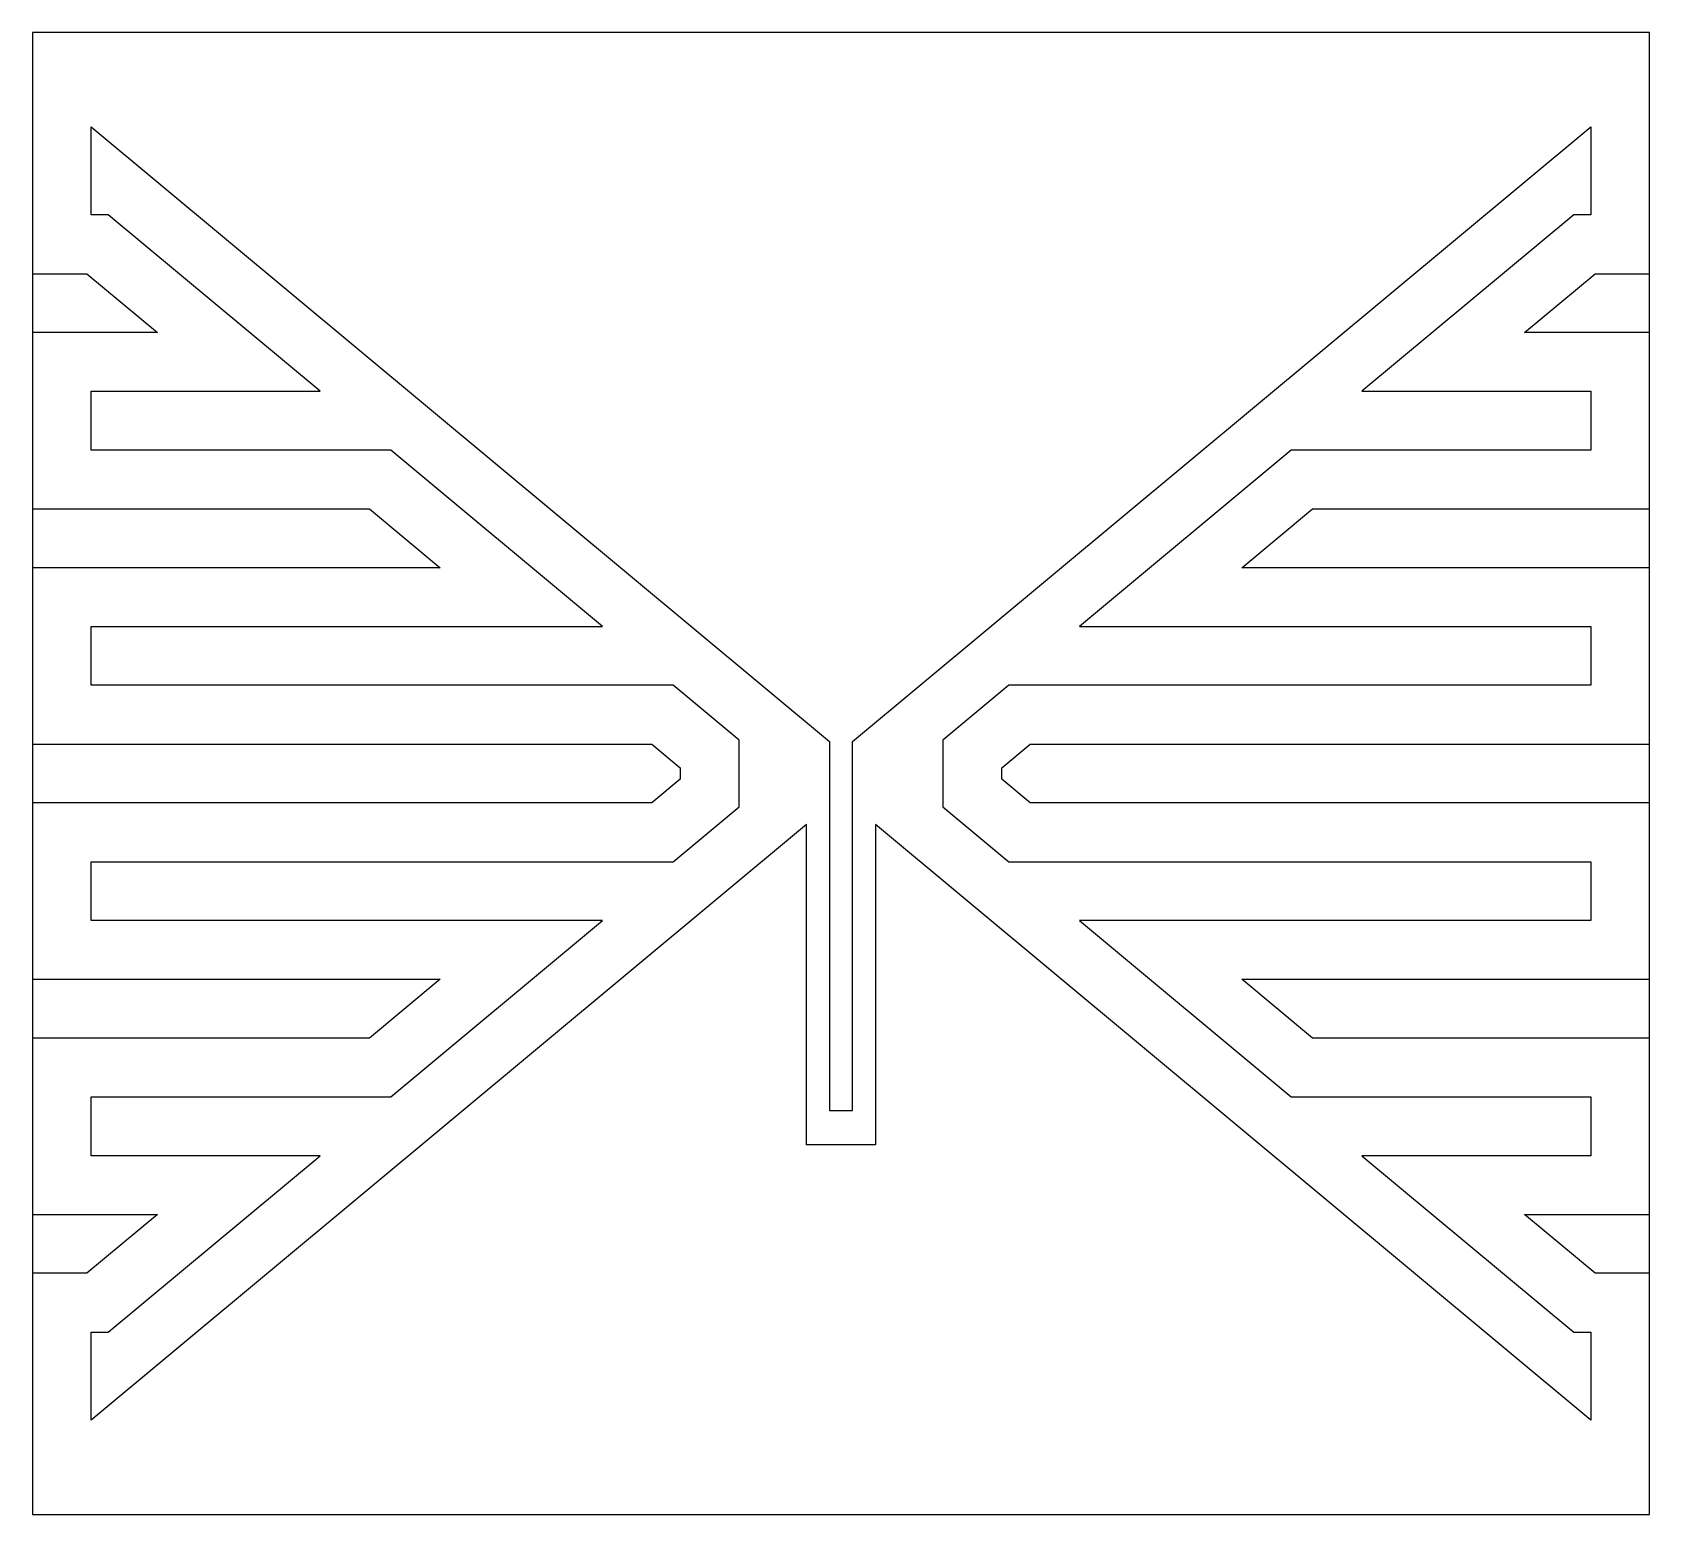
# Model space of a CAD drawing. Extents: x -21 to 21, y -8.8 to 29.8.
import ezdxf

# ---------------------------------------------------------------- set-up
doc = ezdxf.new("R2010")
doc.units = 0

msp = doc.modelspace()

# ---------------------------------------------------------------- linework, layer by layer
at = {"layer": 'PEC'}
for points in [[(21, -8.75), (21, -2.481818), (21, -2.481818), (19.581299, -2.481818), (19.581299, -2.481818), (17.747415, -0.954545), (17.747415, -0.954545), (21, -0.954545), (21, -0.954545), (21, 3.627273), (21, 3.627273), (12.245762, 3.627273), (12.245762, 3.627273), (10.411878, 5.154545), (10.411878, 5.154545), (21, 5.154545), (21, 5.154545), (21, 9.736364), (21, 9.736364), (4.910225, 9.736364), (4.910225, 9.736364), (4.174931, 10.348722), (4.174931, 10.348722), (4.174931, 10.651278), (4.174931, 10.651278), (4.910225, 11.263636), (4.910225, 11.263636), (21, 11.263636), (21, 11.263636), (21, 15.845455), (21, 15.845455), (10.411878, 15.845455), (10.411878, 15.845455), (12.245762, 17.372727), (12.245762, 17.372727), (21, 17.372727), (21, 17.372727), (21, 21.954545), (21, 21.954545), (17.747415, 21.954545), (17.747415, 21.954545), (19.581299, 23.481818), (19.581299, 23.481818), (21, 23.481818), (21, 23.481818), (21, 29.75), (21, 29.75), (-21, 29.75), (-21, 29.75), (-21, 23.481818), (-21, 23.481818), (-19.581299, 23.481818), (-19.581299, 23.481818), (-17.747415, 21.954545), (-17.747415, 21.954545), (-21, 21.954545), (-21, 21.954545), (-21, 17.372727), (-21, 17.372727), (-12.245762, 17.372727), (-12.245762, 17.372727), (-10.411878, 15.845455), (-10.411878, 15.845455), (-21, 15.845455), (-21, 15.845455), (-21, 11.263636), (-21, 11.263636), (-4.910225, 11.263636), (-4.910225, 11.263636), (-4.174931, 10.651278), (-4.174931, 10.651278), (-4.174931, 10.348722), (-4.174931, 10.348722), (-4.910225, 9.736364), (-4.910225, 9.736364), (-21, 9.736364), (-21, 9.736364), (-21, 5.154545), (-21, 5.154545), (-10.411878, 5.154545), (-10.411878, 5.154545), (-12.245762, 3.627273), (-12.245762, 3.627273), (-21, 3.627273), (-21, 3.627273), (-21, -0.954545), (-21, -0.954545), (-17.747415, -0.954545), (-17.747415, -0.954545), (-19.581299, -2.481818), (-19.581299, -2.481818), (-21, -2.481818), (-21, -2.481818), (-21, -8.75), (-21, -8.75), (21, -8.75)], [(19.472727, -4.009091), (19.472727, -6.3), (19.472727, -6.3), (0.8925, 9.173754), (0.8925, 9.173754), (0.8925, 0.8575), (0.8925, 0.8575), (-0.8925, 0.8575), (-0.8925, 0.8575), (-0.8925, 9.173754), (-0.8925, 9.173754), (-19.472727, -6.3), (-19.472727, -6.3), (-19.472727, -4.009091), (-19.472727, -4.009091), (-19.028618, -4.009091), (-19.028618, -4.009091), (-13.526965, 0.572727), (-13.526965, 0.572727), (-19.472727, 0.572727), (-19.472727, 0.572727), (-19.472727, 2.1), (-19.472727, 2.1), (-11.693081, 2.1), (-11.693081, 2.1), (-6.191428, 6.681818), (-6.191428, 6.681818), (-19.472727, 6.681818), (-19.472727, 6.681818), (-19.472727, 8.209091), (-19.472727, 8.209091), (-4.357544, 8.209091), (-4.357544, 8.209091), (-2.647658, 9.633096), (-2.647658, 9.633096), (-2.647658, 11.366904), (-2.647658, 11.366904), (-4.357544, 12.790909), (-4.357544, 12.790909), (-19.472727, 12.790909), (-19.472727, 12.790909), (-19.472727, 14.318182), (-19.472727, 14.318182), (-6.191428, 14.318182), (-6.191428, 14.318182), (-11.693081, 18.9), (-11.693081, 18.9), (-19.472727, 18.9), (-19.472727, 18.9), (-19.472727, 20.427273), (-19.472727, 20.427273), (-13.526965, 20.427273), (-13.526965, 20.427273), (-19.028618, 25.009091), (-19.028618, 25.009091), (-19.472727, 25.009091), (-19.472727, 25.009091), (-19.472727, 27.3), (-19.472727, 27.3), (-0.3, 11.332808), (-0.3, 11.332808), (-0.3, 1.75), (-0.3, 1.75), (0.3, 1.75), (0.3, 1.75), (0.3, 11.332808), (0.3, 11.332808), (19.472727, 27.3), (19.472727, 27.3), (19.472727, 25.009091), (19.472727, 25.009091), (19.028618, 25.009091), (19.028618, 25.009091), (13.526965, 20.427273), (13.526965, 20.427273), (19.472727, 20.427273), (19.472727, 20.427273), (19.472727, 18.9), (19.472727, 18.9), (11.693081, 18.9), (11.693081, 18.9), (6.191428, 14.318182), (6.191428, 14.318182), (19.472727, 14.318182), (19.472727, 14.318182), (19.472727, 12.790909), (19.472727, 12.790909), (4.357544, 12.790909), (4.357544, 12.790909), (2.647658, 11.366904), (2.647658, 11.366904), (2.647658, 9.633096), (2.647658, 9.633096), (4.357544, 8.209091), (4.357544, 8.209091), (19.472727, 8.209091), (19.472727, 8.209091), (19.472727, 6.681818), (19.472727, 6.681818), (6.191428, 6.681818), (6.191428, 6.681818), (11.693081, 2.1), (11.693081, 2.1), (19.472727, 2.1), (19.472727, 2.1), (19.472727, 0.572727), (19.472727, 0.572727), (13.526965, 0.572727), (13.526965, 0.572727), (19.028618, -4.009091), (19.028618, -4.009091), (19.472727, -4.009091)]]:
    msp.add_lwpolyline(points, close=True, dxfattribs=at)
at = {"layer": 'ROGERS RT-DUROID 6010LM (LOSSY)'}
msp.add_lwpolyline([(-21, -8.75), (21, -8.75), (21, -8.75), (21, 29.75), (21, 29.75), (-21, 29.75), (-21, 29.75), (-21, -8.75)], close=True, dxfattribs=at)

doc.saveas('drawing.dxf')
